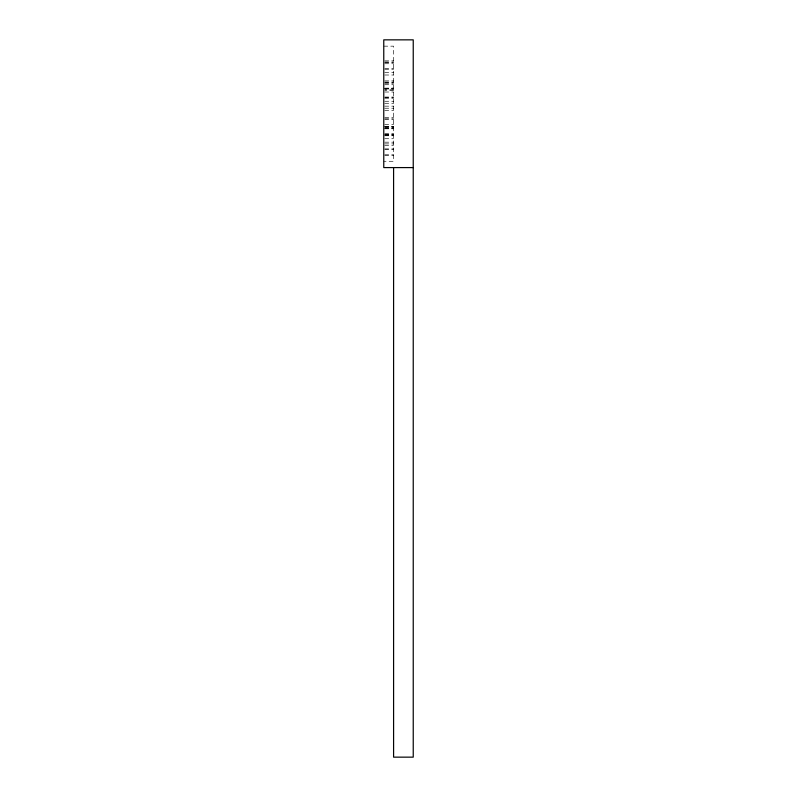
<?xml version="1.0" encoding="UTF-8"?>
<svg xmlns="http://www.w3.org/2000/svg" width="797" height="797" viewBox="0 0 797 797"><rect width="100%" height="100%" fill="white"/><g stroke="black" fill="none" stroke-linecap="round" stroke-linejoin="round"><path stroke-width="0.6" stroke-dasharray="3.98 2.99" d="M383.765 46.156L393.588 46.156L393.588 161.283L383.765 161.283M384.742 60.871L393.588 60.871M384.742 62.106L393.588 62.106M384.742 62.206L393.588 62.206M384.742 63.74L393.588 63.74M384.742 68.881L393.588 68.881M384.742 69.08L393.588 69.08M384.742 72.338L393.588 72.338M384.742 75.008L393.588 75.008M384.742 80.886L393.588 80.886M384.742 82.081L393.588 82.081M384.742 82.37L393.588 82.37M384.742 83.755L393.588 83.755M384.742 84.741L393.588 84.741M384.742 88.208L393.588 88.108M384.742 88.258L393.588 88.258M384.742 88.547L393.588 88.547M384.742 88.995L393.588 88.995M384.742 92.014L393.588 92.014M384.742 97.055L393.588 97.055M384.742 97.593L393.588 97.642M384.742 98.24L393.588 98.24M384.742 101.259L393.588 101.259M384.742 103.281L393.588 103.281M384.742 106.15L393.588 106.15M384.742 108.223L393.588 108.223M384.742 110.594L393.588 110.594M384.742 117.667L393.588 117.667M384.742 118.803L393.588 118.803M384.742 119.64L393.588 119.64M384.742 124.581L393.588 124.481M384.742 126.315L393.588 126.315M384.742 126.613L393.588 126.613M384.742 126.952L393.588 126.952M384.742 127.151L393.588 127.151M384.742 128.088L393.588 128.088M384.742 128.437L393.588 128.437M384.742 128.785L393.588 128.785M384.742 133.428L393.588 133.428M384.742 134.464L393.588 134.464M384.742 134.563L393.588 134.563M384.742 135.261L393.588 135.261M384.742 135.749L393.588 135.749M384.742 138.718L393.588 138.718M384.742 142.175L393.588 142.175M384.742 143.908L393.588 143.908M384.742 145.492L393.588 145.492M384.742 148.999L393.588 148.999M384.742 149.198L393.588 149.198M384.742 154.787L393.588 154.787M384.742 155.375L393.588 155.375M393.588 90.031L384.742 90.031L393.588 90.081"/><path stroke-width="1.2" d="M413.235 167.589L383.765 167.589L383.765 39.85L413.235 39.85L413.235 757.15L393.588 757.15L393.588 167.589"/></g></svg>
